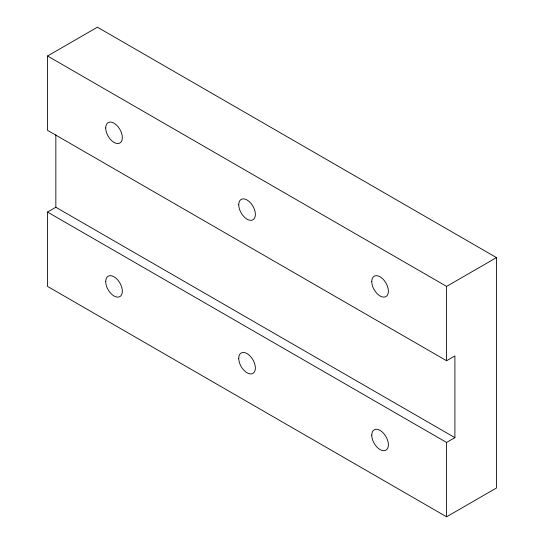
<?xml version="1.0" encoding="UTF-8"?>
<svg xmlns="http://www.w3.org/2000/svg" width="544" height="544" viewBox="0 0 544 544"><rect width="100%" height="100%" fill="white"/><g stroke="black" fill="none" stroke-linecap="round" stroke-linejoin="round"><path stroke-width="0.82" d="M47.525 55.998L97.41 27.2L496.475 257.598L496.475 488.002L446.59 516.8L47.525 286.402L47.525 212.058L55.842 207.257L454.906 437.655L454.906 355.939L446.59 360.74L47.525 130.342L47.525 55.998L446.59 286.396L496.475 257.598M47.525 212.058L446.59 442.456L454.906 437.655M446.59 286.396L446.59 360.74M446.59 442.456L446.59 516.8M55.842 134.81L55.842 207.257M238.741 204.802A11.757 6.786 60 0 0 251.212 220.313A11.757 6.786 60 0 0 251.212 203.687A11.757 6.786 60 0 0 238.741 204.802M371.77 281.602A11.757 6.786 60 0 0 384.234 297.112A11.757 6.786 60 0 0 384.234 280.486A11.757 6.786 60 0 0 371.77 281.602M105.72 128.003A11.757 6.786 60 0 0 118.191 143.514A11.757 6.786 60 0 0 118.191 126.888A11.757 6.786 60 0 0 105.72 128.003M371.77 435.2A11.757 6.786 60 0 0 384.234 450.711A11.757 6.786 60 0 0 384.234 434.085A11.757 6.786 60 0 0 371.77 435.2M238.741 358.401A11.757 6.786 60 0 0 251.212 373.912A11.757 6.786 60 0 0 251.212 357.286A11.757 6.786 60 0 0 238.741 358.401M105.72 281.602A11.757 6.786 60 0 0 118.191 297.112A11.757 6.786 60 0 0 118.191 280.486A11.757 6.786 60 0 0 105.72 281.602"/></g></svg>
